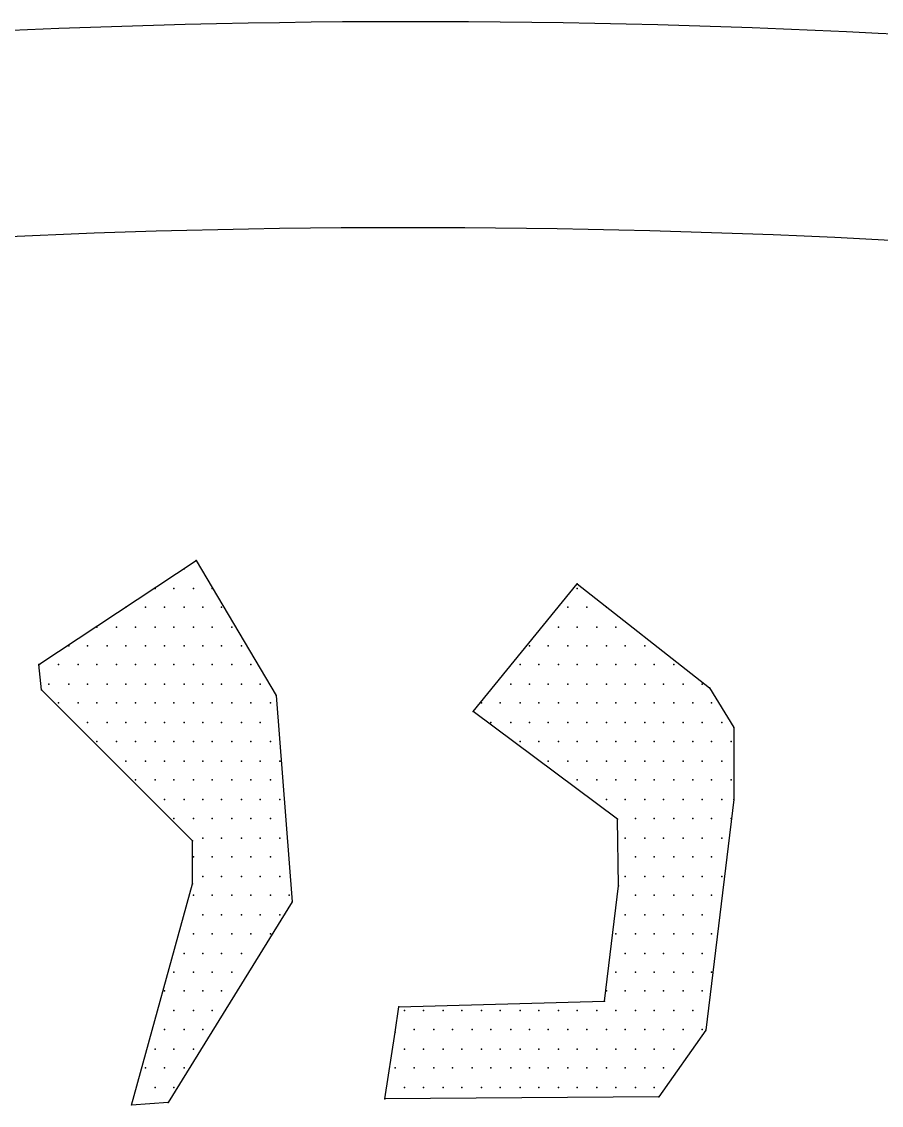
# Model space of a CAD drawing. Extents: x 199580 to 199930, y 645370 to 645670.
# Drawn here: x 199646.134 to 199648.068, y 645649.181 to 645651.62 of the extents above; entities that cross this region are included whole.
import ezdxf

# ---------------------------------------------------------------- set-up
doc = ezdxf.new("R2010")
doc.units = 0
doc.header["$LTSCALE"] = 0.2
doc.layers.add('KOTERET', color=1, linetype='Continuous')

msp = doc.modelspace()

# ---------------------------------------------------------------- linework, layer by layer
at = {"layer": 'KOTERET', "color": 1, "linetype": 'Continuous'}
for points in [[(199654.9932, 645650.0129, 0.06433), (199649.8966, 645651.419, 0.055067), (199645.3679, 645651.5541, 0.081051), (199640.018, 645650.4542, 0.05642), (199636.6294, 645648.7018, 0.170965), (199634.0241, 645645.6637, 0.076819), (199633.6272, 645643.867, 0.118306), (199634.2627, 645641.1287, 0.129737), (199636.2937, 645638.8211, 0.070189), (199640.2692, 645636.7267, 0.047922), (199643.2503, 645635.9688, 0.049022), (199647.5172, 645635.6626, 0.072792), (199653.7581, 645636.7436, 0.1248), (199657.8581, 645638.9858, 0.103709), (199660.1109, 645642.1717, 0.036886), (199660.2755, 645642.8705, 0.106536), (199660.1615, 645644.9205, 0.106243), (199658.1347, 645648.0156, 0.106919), (199654.9932, 645650.0129)], [(199643.3263, 645636.4269, 0.049045), (199647.5045, 645636.1271, 0.072972), (199653.6272, 645637.1912, 0.125195), (199657.5415, 645639.3257, 0.103069), (199659.6759, 645642.3342, 0.035565), (199659.8174, 645642.9444, 0.105225), (199659.7203, 645644.777, 0.105504), (199657.8096, 645647.6863, 0.107235), (199654.8243, 645649.5822, 0.064474), (199649.8311, 645650.9587, 0.055181), (199645.3953, 645651.0918, 0.081162), (199640.1847, 645650.0213, 0.05669), (199636.8743, 645648.307, 0.171614), (199634.4569, 645645.4969, 0.076301), (199634.0916, 645643.8501, 0.117637), (199634.6786, 645641.3377, 0.130118), (199636.5597, 645639.2032, 0.070334), (199640.4275, 645637.1637, 0.047983), (199643.3263, 645636.4269)]]:
    msp.add_lwpolyline(points, format="xyb", dxfattribs=at)
at = {"layer": 'KOTERET', "color": 2, "linetype": 'Continuous'}
for points in [[(199646.1723, 645650.1734), (199646.527, 645650.4077)], [(199646.527, 645650.4077), (199646.7064, 645650.1037)], [(199646.4995, 645650.3887), (199646.4995, 645650.3887)], [(199647.1498, 645650.0678), (199647.3842, 645650.3549)], [(199647.3842, 645650.3549), (199647.6818, 645650.1206)], [(199646.4341, 645650.3444), (199646.4341, 645650.3444)], [(199646.4763, 645650.3444), (199646.4763, 645650.3444)], [(199646.5207, 645650.3444), (199646.5207, 645650.3444)], [(199646.5629, 645650.3444), (199646.5629, 645650.3444)], [(199647.3842, 645650.3444), (199647.3842, 645650.3444)], [(199646.3686, 645650.3021), (199646.3686, 645650.3021)], [(199646.413, 645650.3021), (199646.413, 645650.3021)], [(199646.4552, 645650.3021), (199646.4552, 645650.3021)], [(199646.4995, 645650.3021), (199646.4995, 645650.3021)], [(199646.5418, 645650.3021), (199646.5418, 645650.3021)], [(199646.584, 645650.3021), (199646.584, 645650.3021)], [(199647.363, 645650.3021), (199647.363, 645650.3021)], [(199647.4053, 645650.3021), (199647.4053, 645650.3021)], [(199647.4496, 645650.3021), (199647.4496, 645650.3021)], [(199646.3032, 645650.2578), (199646.3032, 645650.2578)], [(199646.3475, 645650.2578), (199646.3475, 645650.2578)], [(199646.3898, 645650.2578), (199646.3898, 645650.2578)], [(199646.4341, 645650.2578), (199646.4341, 645650.2578)], [(199646.4763, 645650.2578), (199646.4763, 645650.2578)], [(199646.5207, 645650.2578), (199646.5207, 645650.2578)], [(199646.5629, 645650.2578), (199646.5629, 645650.2578)], [(199646.6072, 645650.2578), (199646.6072, 645650.2578)], [(199647.3419, 645650.2578), (199647.3419, 645650.2578)], [(199647.3842, 645650.2578), (199647.3842, 645650.2578)], [(199647.4285, 645650.2578), (199647.4285, 645650.2578)], [(199647.4707, 645650.2578), (199647.4707, 645650.2578)], [(199646.2399, 645650.2156), (199646.2399, 645650.2156)], [(199646.2821, 645650.2156), (199646.2821, 645650.2156)], [(199646.3264, 645650.2156), (199646.3264, 645650.2156)], [(199646.3686, 645650.2156), (199646.3686, 645650.2156)], [(199646.413, 645650.2156), (199646.413, 645650.2156)], [(199646.4552, 645650.2156), (199646.4552, 645650.2156)], [(199646.4995, 645650.2156), (199646.4995, 645650.2156)], [(199646.5418, 645650.2156), (199646.5418, 645650.2156)], [(199646.584, 645650.2156), (199646.584, 645650.2156)], [(199646.6283, 645650.2156), (199646.6283, 645650.2156)], [(199647.2765, 645650.2156), (199647.2765, 645650.2156)], [(199647.3187, 645650.2156), (199647.3187, 645650.2156)], [(199647.363, 645650.2156), (199647.363, 645650.2156)], [(199647.4053, 645650.2156), (199647.4053, 645650.2156)], [(199647.4496, 645650.2156), (199647.4496, 645650.2156)], [(199647.4918, 645650.2156), (199647.4918, 645650.2156)], [(199647.5362, 645650.2156), (199647.5362, 645650.2156)], [(199646.1786, 645650.1164), (199646.1723, 645650.1734)], [(199646.1744, 645650.1734), (199646.1744, 645650.1734)], [(199646.2166, 645650.1734), (199646.2166, 645650.1734)], [(199646.261, 645650.1734), (199646.261, 645650.1734)], [(199646.3032, 645650.1734), (199646.3032, 645650.1734)], [(199646.3475, 645650.1734), (199646.3475, 645650.1734)], [(199646.3898, 645650.1734), (199646.3898, 645650.1734)], [(199646.4341, 645650.1734), (199646.4341, 645650.1734)], [(199646.4763, 645650.1734), (199646.4763, 645650.1734)], [(199646.5207, 645650.1734), (199646.5207, 645650.1734)], [(199646.5629, 645650.1734), (199646.5629, 645650.1734)], [(199646.6072, 645650.1734), (199646.6072, 645650.1734)], [(199646.6494, 645650.1734), (199646.6494, 645650.1734)], [(199647.2554, 645650.1734), (199647.2554, 645650.1734)], [(199647.2976, 645650.1734), (199647.2976, 645650.1734)], [(199647.3419, 645650.1734), (199647.3419, 645650.1734)], [(199647.3842, 645650.1734), (199647.3842, 645650.1734)], [(199647.4285, 645650.1734), (199647.4285, 645650.1734)], [(199647.4707, 645650.1734), (199647.4707, 645650.1734)], [(199647.5151, 645650.1734), (199647.5151, 645650.1734)], [(199647.5573, 645650.1734), (199647.5573, 645650.1734)], [(199647.6016, 645650.1734), (199647.6016, 645650.1734)], [(199646.5185, 645649.7764), (199646.1786, 645650.1164)], [(199646.1955, 645650.129), (199646.1955, 645650.129)], [(199646.2399, 645650.129), (199646.2399, 645650.129)], [(199646.2821, 645650.129), (199646.2821, 645650.129)], [(199646.3264, 645650.129), (199646.3264, 645650.129)], [(199646.3686, 645650.129), (199646.3686, 645650.129)], [(199646.413, 645650.129), (199646.413, 645650.129)], [(199646.4552, 645650.129), (199646.4552, 645650.129)], [(199646.4995, 645650.129), (199646.4995, 645650.129)], [(199646.5418, 645650.129), (199646.5418, 645650.129)], [(199646.584, 645650.129), (199646.584, 645650.129)], [(199646.6283, 645650.129), (199646.6283, 645650.129)], [(199646.6706, 645650.129), (199646.6706, 645650.129)], [(199647.2343, 645650.129), (199647.2343, 645650.129)], [(199647.2765, 645650.129), (199647.2765, 645650.129)], [(199647.3187, 645650.129), (199647.3187, 645650.129)], [(199647.363, 645650.129), (199647.363, 645650.129)], [(199647.4053, 645650.129), (199647.4053, 645650.129)], [(199647.4496, 645650.129), (199647.4496, 645650.129)], [(199647.4918, 645650.129), (199647.4918, 645650.129)], [(199647.5362, 645650.129), (199647.5362, 645650.129)], [(199647.5784, 645650.129), (199647.5784, 645650.129)], [(199647.6227, 645650.129), (199647.6227, 645650.129)], [(199647.665, 645650.129), (199647.665, 645650.129)], [(199647.6818, 645650.1206), (199647.7367, 645650.0319)], [(199646.2166, 645650.0868), (199646.2166, 645650.0868)], [(199646.261, 645650.0868), (199646.261, 645650.0868)], [(199646.3032, 645650.0868), (199646.3032, 645650.0868)], [(199646.3475, 645650.0868), (199646.3475, 645650.0868)], [(199646.3898, 645650.0868), (199646.3898, 645650.0868)], [(199646.4341, 645650.0868), (199646.4341, 645650.0868)], [(199646.4763, 645650.0868), (199646.4763, 645650.0868)], [(199646.5207, 645650.0868), (199646.5207, 645650.0868)], [(199646.5629, 645650.0868), (199646.5629, 645650.0868)], [(199646.6072, 645650.0868), (199646.6072, 645650.0868)], [(199646.6494, 645650.0868), (199646.6494, 645650.0868)], [(199646.6938, 645650.0868), (199646.6938, 645650.0868)], [(199646.7064, 645650.1037), (199646.7423, 645649.6392)], [(199647.1688, 645650.0868), (199647.1688, 645650.0868)], [(199647.211, 645650.0868), (199647.211, 645650.0868)], [(199647.2554, 645650.0868), (199647.2554, 645650.0868)], [(199647.2976, 645650.0868), (199647.2976, 645650.0868)], [(199647.3419, 645650.0868), (199647.3419, 645650.0868)], [(199647.3842, 645650.0868), (199647.3842, 645650.0868)], [(199647.4285, 645650.0868), (199647.4285, 645650.0868)], [(199647.4707, 645650.0868), (199647.4707, 645650.0868)], [(199647.5151, 645650.0868), (199647.5151, 645650.0868)], [(199647.5573, 645650.0868), (199647.5573, 645650.0868)], [(199647.6016, 645650.0868), (199647.6016, 645650.0868)], [(199647.6438, 645650.0868), (199647.6438, 645650.0868)], [(199647.6861, 645650.0868), (199647.6861, 645650.0868)], [(199647.4749, 645649.825), (199647.1498, 645650.0678)], [(199646.2821, 645650.0425), (199646.2821, 645650.0425)], [(199646.3264, 645650.0425), (199646.3264, 645650.0425)], [(199646.3686, 645650.0425), (199646.3686, 645650.0425)], [(199646.413, 645650.0425), (199646.413, 645650.0425)], [(199646.4552, 645650.0425), (199646.4552, 645650.0425)], [(199646.4995, 645650.0425), (199646.4995, 645650.0425)], [(199646.5418, 645650.0425), (199646.5418, 645650.0425)], [(199646.584, 645650.0425), (199646.584, 645650.0425)], [(199646.6283, 645650.0425), (199646.6283, 645650.0425)], [(199646.6706, 645650.0425), (199646.6706, 645650.0425)], [(199647.1899, 645650.0425), (199647.1899, 645650.0425)], [(199647.2343, 645650.0425), (199647.2343, 645650.0425)], [(199647.2765, 645650.0425), (199647.2765, 645650.0425)], [(199647.3187, 645650.0425), (199647.3187, 645650.0425)], [(199647.363, 645650.0425), (199647.363, 645650.0425)], [(199647.4053, 645650.0425), (199647.4053, 645650.0425)], [(199647.4496, 645650.0425), (199647.4496, 645650.0425)], [(199647.4918, 645650.0425), (199647.4918, 645650.0425)], [(199647.5362, 645650.0425), (199647.5362, 645650.0425)], [(199647.5784, 645650.0425), (199647.5784, 645650.0425)], [(199647.6227, 645650.0425), (199647.6227, 645650.0425)], [(199647.665, 645650.0425), (199647.665, 645650.0425)], [(199647.7093, 645650.0425), (199647.7093, 645650.0425)], [(199647.7367, 645650.0319), (199647.7367, 645649.8693)], [(199646.3032, 645650.0002), (199646.3032, 645650.0002)], [(199646.3475, 645650.0002), (199646.3475, 645650.0002)], [(199646.3898, 645650.0002), (199646.3898, 645650.0002)], [(199646.4341, 645650.0002), (199646.4341, 645650.0002)], [(199646.4763, 645650.0002), (199646.4763, 645650.0002)], [(199646.5207, 645650.0002), (199646.5207, 645650.0002)], [(199646.5629, 645650.0002), (199646.5629, 645650.0002)], [(199646.6072, 645650.0002), (199646.6072, 645650.0002)], [(199646.6494, 645650.0002), (199646.6494, 645650.0002)], [(199646.6938, 645650.0002), (199646.6938, 645650.0002)], [(199647.2554, 645650.0002), (199647.2554, 645650.0002)], [(199647.2976, 645650.0002), (199647.2976, 645650.0002)], [(199647.3419, 645650.0002), (199647.3419, 645650.0002)], [(199647.3842, 645650.0002), (199647.3842, 645650.0002)], [(199647.4285, 645650.0002), (199647.4285, 645650.0002)], [(199647.4707, 645650.0002), (199647.4707, 645650.0002)], [(199647.5151, 645650.0002), (199647.5151, 645650.0002)], [(199647.5573, 645650.0002), (199647.5573, 645650.0002)], [(199647.6016, 645650.0002), (199647.6016, 645650.0002)], [(199647.6438, 645650.0002), (199647.6438, 645650.0002)], [(199647.6861, 645650.0002), (199647.6861, 645650.0002)], [(199647.7304, 645650.0002), (199647.7304, 645650.0002)], [(199646.3686, 645649.9559), (199646.3686, 645649.9559)], [(199646.413, 645649.9559), (199646.413, 645649.9559)], [(199646.4552, 645649.9559), (199646.4552, 645649.9559)], [(199646.4995, 645649.9559), (199646.4995, 645649.9559)], [(199646.5418, 645649.9559), (199646.5418, 645649.9559)], [(199646.584, 645649.9559), (199646.584, 645649.9559)], [(199646.6283, 645649.9559), (199646.6283, 645649.9559)], [(199646.6706, 645649.9559), (199646.6706, 645649.9559)], [(199646.7149, 645649.9559), (199646.7149, 645649.9559)], [(199647.3187, 645649.9559), (199647.3187, 645649.9559)], [(199647.363, 645649.9559), (199647.363, 645649.9559)], [(199647.4053, 645649.9559), (199647.4053, 645649.9559)], [(199647.4496, 645649.9559), (199647.4496, 645649.9559)], [(199647.4918, 645649.9559), (199647.4918, 645649.9559)], [(199647.5362, 645649.9559), (199647.5362, 645649.9559)], [(199647.5784, 645649.9559), (199647.5784, 645649.9559)], [(199647.6227, 645649.9559), (199647.6227, 645649.9559)], [(199647.665, 645649.9559), (199647.665, 645649.9559)], [(199647.7093, 645649.9559), (199647.7093, 645649.9559)], [(199646.3898, 645649.9137), (199646.3898, 645649.9137)], [(199646.4341, 645649.9137), (199646.4341, 645649.9137)], [(199646.4763, 645649.9137), (199646.4763, 645649.9137)], [(199646.5207, 645649.9137), (199646.5207, 645649.9137)], [(199646.5629, 645649.9137), (199646.5629, 645649.9137)], [(199646.6072, 645649.9137), (199646.6072, 645649.9137)], [(199646.6494, 645649.9137), (199646.6494, 645649.9137)], [(199646.6938, 645649.9137), (199646.6938, 645649.9137)], [(199647.3842, 645649.9137), (199647.3842, 645649.9137)], [(199647.4285, 645649.9137), (199647.4285, 645649.9137)], [(199647.4707, 645649.9137), (199647.4707, 645649.9137)], [(199647.5151, 645649.9137), (199647.5151, 645649.9137)], [(199647.5573, 645649.9137), (199647.5573, 645649.9137)], [(199647.6016, 645649.9137), (199647.6016, 645649.9137)], [(199647.6438, 645649.9137), (199647.6438, 645649.9137)], [(199647.6861, 645649.9137), (199647.6861, 645649.9137)], [(199647.7304, 645649.9137), (199647.7304, 645649.9137)], [(199646.4552, 645649.8693), (199646.4552, 645649.8693)], [(199646.4995, 645649.8693), (199646.4995, 645649.8693)], [(199646.5418, 645649.8693), (199646.5418, 645649.8693)], [(199646.584, 645649.8693), (199646.584, 645649.8693)], [(199646.6283, 645649.8693), (199646.6283, 645649.8693)], [(199646.6706, 645649.8693), (199646.6706, 645649.8693)], [(199646.7149, 645649.8693), (199646.7149, 645649.8693)], [(199647.4496, 645649.8693), (199647.4496, 645649.8693)], [(199647.4918, 645649.8693), (199647.4918, 645649.8693)], [(199647.5362, 645649.8693), (199647.5362, 645649.8693)], [(199647.5784, 645649.8693), (199647.5784, 645649.8693)], [(199647.6227, 645649.8693), (199647.6227, 645649.8693)], [(199647.665, 645649.8693), (199647.665, 645649.8693)], [(199647.7367, 645649.8693), (199647.6734, 645649.35)], [(199647.7093, 645649.8693), (199647.7093, 645649.8693)], [(199646.4763, 645649.8271), (199646.4763, 645649.8271)], [(199646.5207, 645649.8271), (199646.5207, 645649.8271)], [(199646.5629, 645649.8271), (199646.5629, 645649.8271)], [(199646.6072, 645649.8271), (199646.6072, 645649.8271)], [(199646.6494, 645649.8271), (199646.6494, 645649.8271)], [(199646.6938, 645649.8271), (199646.6938, 645649.8271)], [(199647.4771, 645649.6751), (199647.4749, 645649.825)], [(199647.5151, 645649.8271), (199647.5151, 645649.8271)], [(199647.5573, 645649.8271), (199647.5573, 645649.8271)], [(199647.6016, 645649.8271), (199647.6016, 645649.8271)], [(199647.6438, 645649.8271), (199647.6438, 645649.8271)], [(199647.6861, 645649.8271), (199647.6861, 645649.8271)], [(199647.7304, 645649.8271), (199647.7304, 645649.8271)], [(199646.5185, 645649.6793), (199646.5185, 645649.7764)], [(199646.5418, 645649.7828), (199646.5418, 645649.7828)], [(199646.584, 645649.7828), (199646.584, 645649.7828)], [(199646.6283, 645649.7828), (199646.6283, 645649.7828)], [(199646.6706, 645649.7828), (199646.6706, 645649.7828)], [(199646.7149, 645649.7828), (199646.7149, 645649.7828)], [(199647.4918, 645649.7828), (199647.4918, 645649.7828)], [(199647.5362, 645649.7828), (199647.5362, 645649.7828)], [(199647.5784, 645649.7828), (199647.5784, 645649.7828)], [(199647.6227, 645649.7828), (199647.6227, 645649.7828)], [(199647.665, 645649.7828), (199647.665, 645649.7828)], [(199647.7093, 645649.7828), (199647.7093, 645649.7828)], [(199646.5207, 645649.7405), (199646.5207, 645649.7405)], [(199646.5629, 645649.7405), (199646.5629, 645649.7405)], [(199646.6072, 645649.7405), (199646.6072, 645649.7405)], [(199646.6494, 645649.7405), (199646.6494, 645649.7405)], [(199646.6938, 645649.7405), (199646.6938, 645649.7405)], [(199647.5151, 645649.7405), (199647.5151, 645649.7405)], [(199647.5573, 645649.7405), (199647.5573, 645649.7405)], [(199647.6016, 645649.7405), (199647.6016, 645649.7405)], [(199647.6438, 645649.7405), (199647.6438, 645649.7405)], [(199647.6861, 645649.7405), (199647.6861, 645649.7405)], [(199646.5418, 645649.6962), (199646.5418, 645649.6962)], [(199646.584, 645649.6962), (199646.584, 645649.6962)], [(199646.6283, 645649.6962), (199646.6283, 645649.6962)], [(199646.6706, 645649.6962), (199646.6706, 645649.6962)], [(199646.7149, 645649.6962), (199646.7149, 645649.6962)], [(199647.4918, 645649.6962), (199647.4918, 645649.6962)], [(199647.5362, 645649.6962), (199647.5362, 645649.6962)], [(199647.5784, 645649.6962), (199647.5784, 645649.6962)], [(199647.6227, 645649.6962), (199647.6227, 645649.6962)], [(199647.665, 645649.6962), (199647.665, 645649.6962)], [(199647.7093, 645649.6962), (199647.7093, 645649.6962)], [(199646.3813, 645649.1811), (199646.5185, 645649.6793)], [(199647.4454, 645649.4154), (199647.4771, 645649.6751)], [(199646.5207, 645649.654), (199646.5207, 645649.654)], [(199646.5629, 645649.654), (199646.5629, 645649.654)], [(199646.6072, 645649.654), (199646.6072, 645649.654)], [(199646.6494, 645649.654), (199646.6494, 645649.654)], [(199646.6938, 645649.654), (199646.6938, 645649.654)], [(199646.736, 645649.654), (199646.736, 645649.654)], [(199647.5151, 645649.654), (199647.5151, 645649.654)], [(199647.5573, 645649.654), (199647.5573, 645649.654)], [(199647.6016, 645649.654), (199647.6016, 645649.654)], [(199647.6438, 645649.654), (199647.6438, 645649.654)], [(199647.6861, 645649.654), (199647.6861, 645649.654)], [(199646.7423, 645649.6392), (199646.4636, 645649.1874)], [(199646.5418, 645649.6097), (199646.5418, 645649.6097)], [(199646.584, 645649.6097), (199646.584, 645649.6097)], [(199646.6283, 645649.6097), (199646.6283, 645649.6097)], [(199646.6706, 645649.6097), (199646.6706, 645649.6097)], [(199646.7149, 645649.6097), (199646.7149, 645649.6097)], [(199647.4918, 645649.6097), (199647.4918, 645649.6097)], [(199647.5362, 645649.6097), (199647.5362, 645649.6097)], [(199647.5784, 645649.6097), (199647.5784, 645649.6097)], [(199647.6227, 645649.6097), (199647.6227, 645649.6097)], [(199647.665, 645649.6097), (199647.665, 645649.6097)], [(199646.5207, 645649.5674), (199646.5207, 645649.5674)], [(199646.5629, 645649.5674), (199646.5629, 645649.5674)], [(199646.6072, 645649.5674), (199646.6072, 645649.5674)], [(199646.6494, 645649.5674), (199646.6494, 645649.5674)], [(199646.6938, 645649.5674), (199646.6938, 645649.5674)], [(199647.4707, 645649.5674), (199647.4707, 645649.5674)], [(199647.5151, 645649.5674), (199647.5151, 645649.5674)], [(199647.5573, 645649.5674), (199647.5573, 645649.5674)], [(199647.6016, 645649.5674), (199647.6016, 645649.5674)], [(199647.6438, 645649.5674), (199647.6438, 645649.5674)], [(199647.6861, 645649.5674), (199647.6861, 645649.5674)], [(199646.4995, 645649.5231), (199646.4995, 645649.5231)], [(199646.5418, 645649.5231), (199646.5418, 645649.5231)], [(199646.584, 645649.5231), (199646.584, 645649.5231)], [(199646.6283, 645649.5231), (199646.6283, 645649.5231)], [(199647.4918, 645649.5231), (199647.4918, 645649.5231)], [(199647.5362, 645649.5231), (199647.5362, 645649.5231)], [(199647.5784, 645649.5231), (199647.5784, 645649.5231)], [(199647.6227, 645649.5231), (199647.6227, 645649.5231)], [(199647.665, 645649.5231), (199647.665, 645649.5231)], [(199646.4763, 645649.4809), (199646.4763, 645649.4809)], [(199646.5207, 645649.4809), (199646.5207, 645649.4809)], [(199646.5629, 645649.4809), (199646.5629, 645649.4809)], [(199646.6072, 645649.4809), (199646.6072, 645649.4809)], [(199647.4707, 645649.4809), (199647.4707, 645649.4809)], [(199647.5151, 645649.4809), (199647.5151, 645649.4809)], [(199647.5573, 645649.4809), (199647.5573, 645649.4809)], [(199647.6016, 645649.4809), (199647.6016, 645649.4809)], [(199647.6438, 645649.4809), (199647.6438, 645649.4809)], [(199647.6861, 645649.4809), (199647.6861, 645649.4809)], [(199646.4552, 645649.4386), (199646.4552, 645649.4386)], [(199646.4995, 645649.4386), (199646.4995, 645649.4386)], [(199646.5418, 645649.4386), (199646.5418, 645649.4386)], [(199646.584, 645649.4386), (199646.584, 645649.4386)], [(199647.4496, 645649.4386), (199647.4496, 645649.4386)], [(199647.4918, 645649.4386), (199647.4918, 645649.4386)], [(199647.5362, 645649.4386), (199647.5362, 645649.4386)], [(199647.5784, 645649.4386), (199647.5784, 645649.4386)], [(199647.6227, 645649.4386), (199647.6227, 645649.4386)], [(199647.665, 645649.4386), (199647.665, 645649.4386)], [(199646.9746, 645649.3457), (199646.983, 645649.4027)], [(199646.983, 645649.4027), (199647.4454, 645649.4154)], [(199646.4763, 645649.3943), (199646.4763, 645649.3943)], [(199646.5207, 645649.3943), (199646.5207, 645649.3943)], [(199646.5629, 645649.3943), (199646.5629, 645649.3943)], [(199646.9957, 645649.3943), (199646.9957, 645649.3943)], [(199647.0379, 645649.3943), (199647.0379, 645649.3943)], [(199647.0822, 645649.3943), (199647.0822, 645649.3943)], [(199647.1245, 645649.3943), (199647.1245, 645649.3943)], [(199647.1688, 645649.3943), (199647.1688, 645649.3943)], [(199647.211, 645649.3943), (199647.211, 645649.3943)], [(199647.2554, 645649.3943), (199647.2554, 645649.3943)], [(199647.2976, 645649.3943), (199647.2976, 645649.3943)], [(199647.3419, 645649.3943), (199647.3419, 645649.3943)], [(199647.3842, 645649.3943), (199647.3842, 645649.3943)], [(199647.4285, 645649.3943), (199647.4285, 645649.3943)], [(199647.4707, 645649.3943), (199647.4707, 645649.3943)], [(199647.5151, 645649.3943), (199647.5151, 645649.3943)], [(199647.5573, 645649.3943), (199647.5573, 645649.3943)], [(199647.6016, 645649.3943), (199647.6016, 645649.3943)], [(199647.6438, 645649.3943), (199647.6438, 645649.3943)], [(199646.4552, 645649.3521), (199646.4552, 645649.3521)], [(199646.4995, 645649.3521), (199646.4995, 645649.3521)], [(199646.5418, 645649.3521), (199646.5418, 645649.3521)], [(199647.0168, 645649.3521), (199647.0168, 645649.3521)], [(199647.0611, 645649.3521), (199647.0611, 645649.3521)], [(199647.1034, 645649.3521), (199647.1034, 645649.3521)], [(199647.1477, 645649.3521), (199647.1477, 645649.3521)], [(199647.1899, 645649.3521), (199647.1899, 645649.3521)], [(199647.2343, 645649.3521), (199647.2343, 645649.3521)], [(199647.2765, 645649.3521), (199647.2765, 645649.3521)], [(199647.3187, 645649.3521), (199647.3187, 645649.3521)], [(199647.363, 645649.3521), (199647.363, 645649.3521)], [(199647.4053, 645649.3521), (199647.4053, 645649.3521)], [(199647.4496, 645649.3521), (199647.4496, 645649.3521)], [(199647.4918, 645649.3521), (199647.4918, 645649.3521)], [(199647.5362, 645649.3521), (199647.5362, 645649.3521)], [(199647.6734, 645649.35), (199647.5678, 645649.2001)], [(199647.5784, 645649.3521), (199647.5784, 645649.3521)], [(199647.6227, 645649.3521), (199647.6227, 645649.3521)], [(199647.665, 645649.3521), (199647.665, 645649.3521)], [(199646.9514, 645649.1958), (199646.9746, 645649.3457)], [(199646.4341, 645649.3077), (199646.4341, 645649.3077)], [(199646.4763, 645649.3077), (199646.4763, 645649.3077)], [(199646.5207, 645649.3077), (199646.5207, 645649.3077)], [(199646.9957, 645649.3077), (199646.9957, 645649.3077)], [(199647.0379, 645649.3077), (199647.0379, 645649.3077)], [(199647.0822, 645649.3077), (199647.0822, 645649.3077)], [(199647.1245, 645649.3077), (199647.1245, 645649.3077)], [(199647.1688, 645649.3077), (199647.1688, 645649.3077)], [(199647.211, 645649.3077), (199647.211, 645649.3077)], [(199647.2554, 645649.3077), (199647.2554, 645649.3077)], [(199647.2976, 645649.3077), (199647.2976, 645649.3077)], [(199647.3419, 645649.3077), (199647.3419, 645649.3077)], [(199647.3842, 645649.3077), (199647.3842, 645649.3077)], [(199647.4285, 645649.3077), (199647.4285, 645649.3077)], [(199647.4707, 645649.3077), (199647.4707, 645649.3077)], [(199647.5151, 645649.3077), (199647.5151, 645649.3077)], [(199647.5573, 645649.3077), (199647.5573, 645649.3077)], [(199647.6016, 645649.3077), (199647.6016, 645649.3077)], [(199646.413, 645649.2655), (199646.413, 645649.2655)], [(199646.4552, 645649.2655), (199646.4552, 645649.2655)], [(199646.4995, 645649.2655), (199646.4995, 645649.2655)], [(199646.9746, 645649.2655), (199646.9746, 645649.2655)], [(199647.0168, 645649.2655), (199647.0168, 645649.2655)], [(199647.0611, 645649.2655), (199647.0611, 645649.2655)], [(199647.1034, 645649.2655), (199647.1034, 645649.2655)], [(199647.1477, 645649.2655), (199647.1477, 645649.2655)], [(199647.1899, 645649.2655), (199647.1899, 645649.2655)], [(199647.2343, 645649.2655), (199647.2343, 645649.2655)], [(199647.2765, 645649.2655), (199647.2765, 645649.2655)], [(199647.3187, 645649.2655), (199647.3187, 645649.2655)], [(199647.363, 645649.2655), (199647.363, 645649.2655)], [(199647.4053, 645649.2655), (199647.4053, 645649.2655)], [(199647.4496, 645649.2655), (199647.4496, 645649.2655)], [(199647.4918, 645649.2655), (199647.4918, 645649.2655)], [(199647.5362, 645649.2655), (199647.5362, 645649.2655)], [(199647.5784, 645649.2655), (199647.5784, 645649.2655)], [(199646.4341, 645649.2212), (199646.4341, 645649.2212)], [(199646.4763, 645649.2212), (199646.4763, 645649.2212)], [(199646.9957, 645649.2212), (199646.9957, 645649.2212)], [(199647.0379, 645649.2212), (199647.0379, 645649.2212)], [(199647.0822, 645649.2212), (199647.0822, 645649.2212)], [(199647.1245, 645649.2212), (199647.1245, 645649.2212)], [(199647.1688, 645649.2212), (199647.1688, 645649.2212)], [(199647.211, 645649.2212), (199647.211, 645649.2212)], [(199647.2554, 645649.2212), (199647.2554, 645649.2212)], [(199647.2976, 645649.2212), (199647.2976, 645649.2212)], [(199647.3419, 645649.2212), (199647.3419, 645649.2212)], [(199647.3842, 645649.2212), (199647.3842, 645649.2212)], [(199647.4285, 645649.2212), (199647.4285, 645649.2212)], [(199647.4707, 645649.2212), (199647.4707, 645649.2212)], [(199647.5151, 645649.2212), (199647.5151, 645649.2212)], [(199647.5573, 645649.2212), (199647.5573, 645649.2212)], [(199646.4636, 645649.1874), (199646.3813, 645649.1811)], [(199647.5678, 645649.2001), (199646.9514, 645649.1958)]]:
    msp.add_lwpolyline(points, dxfattribs=at)
at = {"layer": 'KOTERET', "color": 1}
for p in [(199646.527, 645650.4077), (199646.527, 645650.4077), (199646.4995, 645650.3887), (199646.4995, 645650.3887), (199647.3842, 645650.3549), (199647.3842, 645650.3549), (199646.4341, 645650.3444), (199646.4341, 645650.3444), (199646.4763, 645650.3444), (199646.4763, 645650.3444), (199646.5207, 645650.3444), (199646.5207, 645650.3444), (199646.5629, 645650.3444), (199646.5629, 645650.3444), (199647.3842, 645650.3444), (199647.3842, 645650.3444), (199646.3686, 645650.3021), (199646.3686, 645650.3021), (199646.413, 645650.3021), (199646.413, 645650.3021), (199646.4552, 645650.3021), (199646.4552, 645650.3021), (199646.4995, 645650.3021), (199646.4995, 645650.3021), (199646.5418, 645650.3021), (199646.5418, 645650.3021), (199646.584, 645650.3021), (199646.584, 645650.3021), (199647.363, 645650.3021), (199647.363, 645650.3021), (199647.4053, 645650.3021), (199647.4053, 645650.3021), (199647.4496, 645650.3021), (199647.4496, 645650.3021), (199646.3032, 645650.2578), (199646.3032, 645650.2578), (199646.3475, 645650.2578), (199646.3475, 645650.2578), (199646.3898, 645650.2578), (199646.3898, 645650.2578), (199646.4341, 645650.2578), (199646.4341, 645650.2578), (199646.4763, 645650.2578), (199646.4763, 645650.2578), (199646.5207, 645650.2578), (199646.5207, 645650.2578), (199646.5629, 645650.2578), (199646.5629, 645650.2578), (199646.6072, 645650.2578), (199646.6072, 645650.2578), (199647.3419, 645650.2578), (199647.3419, 645650.2578), (199647.3842, 645650.2578), (199647.3842, 645650.2578), (199647.4285, 645650.2578), (199647.4285, 645650.2578), (199647.4707, 645650.2578), (199647.4707, 645650.2578), (199646.2399, 645650.2156), (199646.2399, 645650.2156), (199646.2821, 645650.2156), (199646.2821, 645650.2156), (199646.3264, 645650.2156), (199646.3264, 645650.2156), (199646.3686, 645650.2156), (199646.3686, 645650.2156), (199646.413, 645650.2156), (199646.413, 645650.2156), (199646.4552, 645650.2156), (199646.4552, 645650.2156), (199646.4995, 645650.2156), (199646.4995, 645650.2156), (199646.5418, 645650.2156), (199646.5418, 645650.2156), (199646.584, 645650.2156), (199646.584, 645650.2156), (199646.6283, 645650.2156), (199646.6283, 645650.2156), (199647.2765, 645650.2156), (199647.2765, 645650.2156), (199647.3187, 645650.2156), (199647.3187, 645650.2156), (199647.363, 645650.2156), (199647.363, 645650.2156), (199647.4053, 645650.2156), (199647.4053, 645650.2156), (199647.4496, 645650.2156), (199647.4496, 645650.2156), (199647.4918, 645650.2156), (199647.4918, 645650.2156), (199647.5362, 645650.2156), (199647.5362, 645650.2156), (199646.1723, 645650.1734), (199646.1723, 645650.1734), (199646.1744, 645650.1734), (199646.1744, 645650.1734), (199646.2166, 645650.1734), (199646.2166, 645650.1734), (199646.261, 645650.1734), (199646.261, 645650.1734), (199646.3032, 645650.1734), (199646.3032, 645650.1734), (199646.3475, 645650.1734), (199646.3475, 645650.1734), (199646.3898, 645650.1734), (199646.3898, 645650.1734), (199646.4341, 645650.1734), (199646.4341, 645650.1734), (199646.4763, 645650.1734), (199646.4763, 645650.1734), (199646.5207, 645650.1734), (199646.5207, 645650.1734), (199646.5629, 645650.1734), (199646.5629, 645650.1734), (199646.6072, 645650.1734), (199646.6072, 645650.1734), (199646.6494, 645650.1734), (199646.6494, 645650.1734), (199647.2554, 645650.1734), (199647.2554, 645650.1734), (199647.2976, 645650.1734), (199647.2976, 645650.1734), (199647.3419, 645650.1734), (199647.3419, 645650.1734), (199647.3842, 645650.1734), (199647.3842, 645650.1734), (199647.4285, 645650.1734), (199647.4285, 645650.1734), (199647.4707, 645650.1734), (199647.4707, 645650.1734), (199647.5151, 645650.1734), (199647.5151, 645650.1734), (199647.5573, 645650.1734), (199647.5573, 645650.1734), (199647.6016, 645650.1734), (199647.6016, 645650.1734), (199646.1786, 645650.1164), (199646.1786, 645650.1164), (199646.1955, 645650.129), (199646.1955, 645650.129), (199646.2399, 645650.129), (199646.2399, 645650.129), (199646.2821, 645650.129), (199646.2821, 645650.129), (199646.3264, 645650.129), (199646.3264, 645650.129), (199646.3686, 645650.129), (199646.3686, 645650.129), (199646.413, 645650.129), (199646.413, 645650.129), (199646.4552, 645650.129), (199646.4552, 645650.129), (199646.4995, 645650.129), (199646.4995, 645650.129), (199646.5418, 645650.129), (199646.5418, 645650.129), (199646.584, 645650.129), (199646.584, 645650.129), (199646.6283, 645650.129), (199646.6283, 645650.129), (199646.6706, 645650.129), (199646.6706, 645650.129), (199647.2343, 645650.129), (199647.2343, 645650.129), (199647.2765, 645650.129), (199647.2765, 645650.129), (199647.3187, 645650.129), (199647.3187, 645650.129), (199647.363, 645650.129), (199647.363, 645650.129), (199647.4053, 645650.129), (199647.4053, 645650.129), (199647.4496, 645650.129), (199647.4496, 645650.129), (199647.4918, 645650.129), (199647.4918, 645650.129), (199647.5362, 645650.129), (199647.5362, 645650.129), (199647.5784, 645650.129), (199647.5784, 645650.129), (199647.6227, 645650.129), (199647.6227, 645650.129), (199647.665, 645650.129), (199647.665, 645650.129), (199647.6818, 645650.1206), (199647.6818, 645650.1206), (199646.2166, 645650.0868), (199646.2166, 645650.0868), (199646.261, 645650.0868), (199646.261, 645650.0868), (199646.3032, 645650.0868), (199646.3032, 645650.0868), (199646.3475, 645650.0868), (199646.3475, 645650.0868), (199646.3898, 645650.0868), (199646.3898, 645650.0868), (199646.4341, 645650.0868), (199646.4341, 645650.0868), (199646.4763, 645650.0868), (199646.4763, 645650.0868), (199646.5207, 645650.0868), (199646.5207, 645650.0868), (199646.5629, 645650.0868), (199646.5629, 645650.0868), (199646.6072, 645650.0868), (199646.6072, 645650.0868), (199646.6494, 645650.0868), (199646.6494, 645650.0868), (199646.6938, 645650.0868), (199646.6938, 645650.0868), (199646.7064, 645650.1037), (199646.7064, 645650.1037), (199647.1688, 645650.0868), (199647.1688, 645650.0868), (199647.211, 645650.0868), (199647.211, 645650.0868), (199647.2554, 645650.0868), (199647.2554, 645650.0868), (199647.2976, 645650.0868), (199647.2976, 645650.0868), (199647.3419, 645650.0868), (199647.3419, 645650.0868), (199647.3842, 645650.0868), (199647.3842, 645650.0868), (199647.4285, 645650.0868), (199647.4285, 645650.0868), (199647.4707, 645650.0868), (199647.4707, 645650.0868), (199647.5151, 645650.0868), (199647.5151, 645650.0868), (199647.5573, 645650.0868), (199647.5573, 645650.0868), (199647.6016, 645650.0868), (199647.6016, 645650.0868), (199647.6438, 645650.0868), (199647.6438, 645650.0868), (199647.6861, 645650.0868), (199647.6861, 645650.0868), (199647.1498, 645650.0678), (199647.1498, 645650.0678), (199646.2821, 645650.0425), (199646.2821, 645650.0425), (199646.3264, 645650.0425), (199646.3264, 645650.0425), (199646.3686, 645650.0425), (199646.3686, 645650.0425), (199646.413, 645650.0425), (199646.413, 645650.0425), (199646.4552, 645650.0425), (199646.4552, 645650.0425), (199646.4995, 645650.0425), (199646.4995, 645650.0425), (199646.5418, 645650.0425), (199646.5418, 645650.0425), (199646.584, 645650.0425), (199646.584, 645650.0425), (199646.6283, 645650.0425), (199646.6283, 645650.0425), (199646.6706, 645650.0425), (199646.6706, 645650.0425), (199647.1899, 645650.0425), (199647.1899, 645650.0425), (199647.2343, 645650.0425), (199647.2343, 645650.0425), (199647.2765, 645650.0425), (199647.2765, 645650.0425), (199647.3187, 645650.0425), (199647.3187, 645650.0425), (199647.363, 645650.0425), (199647.363, 645650.0425), (199647.4053, 645650.0425), (199647.4053, 645650.0425), (199647.4496, 645650.0425), (199647.4496, 645650.0425), (199647.4918, 645650.0425), (199647.4918, 645650.0425), (199647.5362, 645650.0425), (199647.5362, 645650.0425), (199647.5784, 645650.0425), (199647.5784, 645650.0425), (199647.6227, 645650.0425), (199647.6227, 645650.0425), (199647.665, 645650.0425), (199647.665, 645650.0425), (199647.7093, 645650.0425), (199647.7093, 645650.0425), (199647.7367, 645650.0319), (199647.7367, 645650.0319), (199646.3032, 645650.0002), (199646.3032, 645650.0002), (199646.3475, 645650.0002), (199646.3475, 645650.0002), (199646.3898, 645650.0002), (199646.3898, 645650.0002), (199646.4341, 645650.0002), (199646.4341, 645650.0002), (199646.4763, 645650.0002), (199646.4763, 645650.0002), (199646.5207, 645650.0002), (199646.5207, 645650.0002), (199646.5629, 645650.0002), (199646.5629, 645650.0002), (199646.6072, 645650.0002), (199646.6072, 645650.0002), (199646.6494, 645650.0002), (199646.6494, 645650.0002), (199646.6938, 645650.0002), (199646.6938, 645650.0002), (199647.2554, 645650.0002), (199647.2554, 645650.0002), (199647.2976, 645650.0002), (199647.2976, 645650.0002), (199647.3419, 645650.0002), (199647.3419, 645650.0002), (199647.3842, 645650.0002), (199647.3842, 645650.0002), (199647.4285, 645650.0002), (199647.4285, 645650.0002), (199647.4707, 645650.0002), (199647.4707, 645650.0002), (199647.5151, 645650.0002), (199647.5151, 645650.0002), (199647.5573, 645650.0002), (199647.5573, 645650.0002), (199647.6016, 645650.0002), (199647.6016, 645650.0002), (199647.6438, 645650.0002), (199647.6438, 645650.0002), (199647.6861, 645650.0002), (199647.6861, 645650.0002), (199647.7304, 645650.0002), (199647.7304, 645650.0002), (199646.3686, 645649.9559), (199646.3686, 645649.9559), (199646.413, 645649.9559), (199646.413, 645649.9559), (199646.4552, 645649.9559), (199646.4552, 645649.9559), (199646.4995, 645649.9559), (199646.4995, 645649.9559), (199646.5418, 645649.9559), (199646.5418, 645649.9559), (199646.584, 645649.9559), (199646.584, 645649.9559), (199646.6283, 645649.9559), (199646.6283, 645649.9559), (199646.6706, 645649.9559), (199646.6706, 645649.9559), (199646.7149, 645649.9559), (199646.7149, 645649.9559), (199647.3187, 645649.9559), (199647.3187, 645649.9559), (199647.363, 645649.9559), (199647.363, 645649.9559), (199647.4053, 645649.9559), (199647.4053, 645649.9559), (199647.4496, 645649.9559), (199647.4496, 645649.9559), (199647.4918, 645649.9559), (199647.4918, 645649.9559), (199647.5362, 645649.9559), (199647.5362, 645649.9559), (199647.5784, 645649.9559), (199647.5784, 645649.9559), (199647.6227, 645649.9559), (199647.6227, 645649.9559), (199647.665, 645649.9559), (199647.665, 645649.9559), (199647.7093, 645649.9559), (199647.7093, 645649.9559), (199646.3898, 645649.9137), (199646.3898, 645649.9137), (199646.4341, 645649.9137), (199646.4341, 645649.9137), (199646.4763, 645649.9137), (199646.4763, 645649.9137), (199646.5207, 645649.9137), (199646.5207, 645649.9137), (199646.5629, 645649.9137), (199646.5629, 645649.9137), (199646.6072, 645649.9137), (199646.6072, 645649.9137), (199646.6494, 645649.9137), (199646.6494, 645649.9137), (199646.6938, 645649.9137), (199646.6938, 645649.9137), (199647.3842, 645649.9137), (199647.3842, 645649.9137), (199647.4285, 645649.9137), (199647.4285, 645649.9137), (199647.4707, 645649.9137), (199647.4707, 645649.9137), (199647.5151, 645649.9137), (199647.5151, 645649.9137), (199647.5573, 645649.9137), (199647.5573, 645649.9137), (199647.6016, 645649.9137), (199647.6016, 645649.9137), (199647.6438, 645649.9137), (199647.6438, 645649.9137), (199647.6861, 645649.9137), (199647.6861, 645649.9137), (199647.7304, 645649.9137), (199647.7304, 645649.9137), (199646.4552, 645649.8693), (199646.4552, 645649.8693), (199646.4995, 645649.8693), (199646.4995, 645649.8693), (199646.5418, 645649.8693), (199646.5418, 645649.8693), (199646.584, 645649.8693), (199646.584, 645649.8693), (199646.6283, 645649.8693), (199646.6283, 645649.8693), (199646.6706, 645649.8693), (199646.6706, 645649.8693), (199646.7149, 645649.8693), (199646.7149, 645649.8693), (199647.4496, 645649.8693), (199647.4496, 645649.8693), (199647.4918, 645649.8693), (199647.4918, 645649.8693), (199647.5362, 645649.8693), (199647.5362, 645649.8693), (199647.5784, 645649.8693), (199647.5784, 645649.8693), (199647.6227, 645649.8693), (199647.6227, 645649.8693), (199647.665, 645649.8693), (199647.665, 645649.8693), (199647.7093, 645649.8693), (199647.7093, 645649.8693), (199647.7367, 645649.8693), (199647.7367, 645649.8693), (199646.4763, 645649.8271), (199646.4763, 645649.8271), (199646.5207, 645649.8271), (199646.5207, 645649.8271), (199646.5629, 645649.8271), (199646.5629, 645649.8271), (199646.6072, 645649.8271), (199646.6072, 645649.8271), (199646.6494, 645649.8271), (199646.6494, 645649.8271), (199646.6938, 645649.8271), (199646.6938, 645649.8271), (199647.4749, 645649.825), (199647.4749, 645649.825), (199647.5151, 645649.8271), (199647.5151, 645649.8271), (199647.5573, 645649.8271), (199647.5573, 645649.8271), (199647.6016, 645649.8271), (199647.6016, 645649.8271), (199647.6438, 645649.8271), (199647.6438, 645649.8271), (199647.6861, 645649.8271), (199647.6861, 645649.8271), (199647.7304, 645649.8271), (199647.7304, 645649.8271), (199646.5185, 645649.7764), (199646.5185, 645649.7764), (199646.5418, 645649.7828), (199646.5418, 645649.7828), (199646.584, 645649.7828), (199646.584, 645649.7828), (199646.6283, 645649.7828), (199646.6283, 645649.7828), (199646.6706, 645649.7828), (199646.6706, 645649.7828), (199646.7149, 645649.7828), (199646.7149, 645649.7828), (199647.4918, 645649.7828), (199647.4918, 645649.7828), (199647.5362, 645649.7828), (199647.5362, 645649.7828), (199647.5784, 645649.7828), (199647.5784, 645649.7828), (199647.6227, 645649.7828), (199647.6227, 645649.7828), (199647.665, 645649.7828), (199647.665, 645649.7828), (199647.7093, 645649.7828), (199647.7093, 645649.7828), (199646.5207, 645649.7405), (199646.5207, 645649.7405), (199646.5629, 645649.7405), (199646.5629, 645649.7405), (199646.6072, 645649.7405), (199646.6072, 645649.7405), (199646.6494, 645649.7405), (199646.6494, 645649.7405), (199646.6938, 645649.7405), (199646.6938, 645649.7405), (199647.5151, 645649.7405), (199647.5151, 645649.7405), (199647.5573, 645649.7405), (199647.5573, 645649.7405), (199647.6016, 645649.7405), (199647.6016, 645649.7405), (199647.6438, 645649.7405), (199647.6438, 645649.7405), (199647.6861, 645649.7405), (199647.6861, 645649.7405), (199646.5418, 645649.6962), (199646.5418, 645649.6962), (199646.584, 645649.6962), (199646.584, 645649.6962), (199646.6283, 645649.6962), (199646.6283, 645649.6962), (199646.6706, 645649.6962), (199646.6706, 645649.6962), (199646.7149, 645649.6962), (199646.7149, 645649.6962), (199647.4918, 645649.6962), (199647.4918, 645649.6962), (199647.5362, 645649.6962), (199647.5362, 645649.6962), (199647.5784, 645649.6962), (199647.5784, 645649.6962), (199647.6227, 645649.6962), (199647.6227, 645649.6962), (199647.665, 645649.6962), (199647.665, 645649.6962), (199647.7093, 645649.6962), (199647.7093, 645649.6962), (199646.5185, 645649.6793), (199646.5185, 645649.6793), (199647.4771, 645649.6751), (199647.4771, 645649.6751), (199646.5207, 645649.654), (199646.5207, 645649.654), (199646.5629, 645649.654), (199646.5629, 645649.654), (199646.6072, 645649.654), (199646.6072, 645649.654), (199646.6494, 645649.654), (199646.6494, 645649.654), (199646.6938, 645649.654), (199646.6938, 645649.654), (199646.736, 645649.654), (199646.736, 645649.654), (199647.5151, 645649.654), (199647.5151, 645649.654), (199647.5573, 645649.654), (199647.5573, 645649.654), (199647.6016, 645649.654), (199647.6016, 645649.654), (199647.6438, 645649.654), (199647.6438, 645649.654), (199647.6861, 645649.654), (199647.6861, 645649.654), (199646.7423, 645649.6392), (199646.7423, 645649.6392), (199646.5418, 645649.6097), (199646.5418, 645649.6097), (199646.584, 645649.6097), (199646.584, 645649.6097), (199646.6283, 645649.6097), (199646.6283, 645649.6097), (199646.6706, 645649.6097), (199646.6706, 645649.6097), (199646.7149, 645649.6097), (199646.7149, 645649.6097), (199647.4918, 645649.6097), (199647.4918, 645649.6097), (199647.5362, 645649.6097), (199647.5362, 645649.6097), (199647.5784, 645649.6097), (199647.5784, 645649.6097), (199647.6227, 645649.6097), (199647.6227, 645649.6097), (199647.665, 645649.6097), (199647.665, 645649.6097), (199646.5207, 645649.5674), (199646.5207, 645649.5674), (199646.5629, 645649.5674), (199646.5629, 645649.5674), (199646.6072, 645649.5674), (199646.6072, 645649.5674), (199646.6494, 645649.5674), (199646.6494, 645649.5674), (199646.6938, 645649.5674), (199646.6938, 645649.5674), (199647.4707, 645649.5674), (199647.4707, 645649.5674), (199647.5151, 645649.5674), (199647.5151, 645649.5674), (199647.5573, 645649.5674), (199647.5573, 645649.5674), (199647.6016, 645649.5674), (199647.6016, 645649.5674), (199647.6438, 645649.5674), (199647.6438, 645649.5674), (199647.6861, 645649.5674), (199647.6861, 645649.5674), (199646.4995, 645649.5231), (199646.4995, 645649.5231), (199646.5418, 645649.5231), (199646.5418, 645649.5231), (199646.584, 645649.5231), (199646.584, 645649.5231), (199646.6283, 645649.5231), (199646.6283, 645649.5231), (199647.4918, 645649.5231), (199647.4918, 645649.5231), (199647.5362, 645649.5231), (199647.5362, 645649.5231), (199647.5784, 645649.5231), (199647.5784, 645649.5231), (199647.6227, 645649.5231), (199647.6227, 645649.5231), (199647.665, 645649.5231), (199647.665, 645649.5231), (199646.4763, 645649.4809), (199646.4763, 645649.4809), (199646.5207, 645649.4809), (199646.5207, 645649.4809), (199646.5629, 645649.4809), (199646.5629, 645649.4809), (199646.6072, 645649.4809), (199646.6072, 645649.4809), (199647.4707, 645649.4809), (199647.4707, 645649.4809), (199647.5151, 645649.4809), (199647.5151, 645649.4809), (199647.5573, 645649.4809), (199647.5573, 645649.4809), (199647.6016, 645649.4809), (199647.6016, 645649.4809), (199647.6438, 645649.4809), (199647.6438, 645649.4809), (199647.6861, 645649.4809), (199647.6861, 645649.4809), (199646.4552, 645649.4386), (199646.4552, 645649.4386), (199646.4995, 645649.4386), (199646.4995, 645649.4386), (199646.5418, 645649.4386), (199646.5418, 645649.4386), (199646.584, 645649.4386), (199646.584, 645649.4386), (199647.4496, 645649.4386), (199647.4496, 645649.4386), (199647.4918, 645649.4386), (199647.4918, 645649.4386), (199647.5362, 645649.4386), (199647.5362, 645649.4386), (199647.5784, 645649.4386), (199647.5784, 645649.4386), (199647.6227, 645649.4386), (199647.6227, 645649.4386), (199647.665, 645649.4386), (199647.665, 645649.4386), (199646.983, 645649.4027), (199646.983, 645649.4027), (199647.4454, 645649.4154), (199647.4454, 645649.4154), (199646.4763, 645649.3943), (199646.4763, 645649.3943), (199646.5207, 645649.3943), (199646.5207, 645649.3943), (199646.5629, 645649.3943), (199646.5629, 645649.3943), (199646.9957, 645649.3943), (199646.9957, 645649.3943), (199647.0379, 645649.3943), (199647.0379, 645649.3943), (199647.0822, 645649.3943), (199647.0822, 645649.3943), (199647.1245, 645649.3943), (199647.1245, 645649.3943), (199647.1688, 645649.3943), (199647.1688, 645649.3943), (199647.211, 645649.3943), (199647.211, 645649.3943), (199647.2554, 645649.3943), (199647.2554, 645649.3943), (199647.2976, 645649.3943), (199647.2976, 645649.3943), (199647.3419, 645649.3943), (199647.3419, 645649.3943), (199647.3842, 645649.3943), (199647.3842, 645649.3943), (199647.4285, 645649.3943), (199647.4285, 645649.3943), (199647.4707, 645649.3943), (199647.4707, 645649.3943), (199647.5151, 645649.3943), (199647.5151, 645649.3943), (199647.5573, 645649.3943), (199647.5573, 645649.3943), (199647.6016, 645649.3943), (199647.6016, 645649.3943), (199647.6438, 645649.3943), (199647.6438, 645649.3943), (199646.4552, 645649.3521), (199646.4552, 645649.3521), (199646.4995, 645649.3521), (199646.4995, 645649.3521), (199646.5418, 645649.3521), (199646.5418, 645649.3521), (199647.0168, 645649.3521), (199647.0168, 645649.3521), (199647.0611, 645649.3521), (199647.0611, 645649.3521), (199647.1034, 645649.3521), (199647.1034, 645649.3521), (199647.1477, 645649.3521), (199647.1477, 645649.3521), (199647.1899, 645649.3521), (199647.1899, 645649.3521), (199647.2343, 645649.3521), (199647.2343, 645649.3521), (199647.2765, 645649.3521), (199647.2765, 645649.3521), (199647.3187, 645649.3521), (199647.3187, 645649.3521), (199647.363, 645649.3521), (199647.363, 645649.3521), (199647.4053, 645649.3521), (199647.4053, 645649.3521), (199647.4496, 645649.3521), (199647.4496, 645649.3521), (199647.4918, 645649.3521), (199647.4918, 645649.3521), (199647.5362, 645649.3521), (199647.5362, 645649.3521), (199647.5784, 645649.3521), (199647.5784, 645649.3521), (199647.6227, 645649.3521), (199647.6227, 645649.3521), (199647.665, 645649.3521), (199647.665, 645649.3521), (199647.6734, 645649.35), (199647.6734, 645649.35), (199646.9746, 645649.3457), (199646.9746, 645649.3457), (199646.4341, 645649.3077), (199646.4341, 645649.3077), (199646.4763, 645649.3077), (199646.4763, 645649.3077), (199646.5207, 645649.3077), (199646.5207, 645649.3077), (199646.9957, 645649.3077), (199646.9957, 645649.3077), (199647.0379, 645649.3077), (199647.0379, 645649.3077), (199647.0822, 645649.3077), (199647.0822, 645649.3077), (199647.1245, 645649.3077), (199647.1245, 645649.3077), (199647.1688, 645649.3077), (199647.1688, 645649.3077), (199647.211, 645649.3077), (199647.211, 645649.3077), (199647.2554, 645649.3077), (199647.2554, 645649.3077), (199647.2976, 645649.3077), (199647.2976, 645649.3077), (199647.3419, 645649.3077), (199647.3419, 645649.3077), (199647.3842, 645649.3077), (199647.3842, 645649.3077), (199647.4285, 645649.3077), (199647.4285, 645649.3077), (199647.4707, 645649.3077), (199647.4707, 645649.3077), (199647.5151, 645649.3077), (199647.5151, 645649.3077), (199647.5573, 645649.3077), (199647.5573, 645649.3077), (199647.6016, 645649.3077), (199647.6016, 645649.3077), (199646.413, 645649.2655), (199646.413, 645649.2655), (199646.4552, 645649.2655), (199646.4552, 645649.2655), (199646.4995, 645649.2655), (199646.4995, 645649.2655), (199646.9746, 645649.2655), (199646.9746, 645649.2655), (199647.0168, 645649.2655), (199647.0168, 645649.2655), (199647.0611, 645649.2655), (199647.0611, 645649.2655), (199647.1034, 645649.2655), (199647.1034, 645649.2655), (199647.1477, 645649.2655), (199647.1477, 645649.2655), (199647.1899, 645649.2655), (199647.1899, 645649.2655), (199647.2343, 645649.2655), (199647.2343, 645649.2655), (199647.2765, 645649.2655), (199647.2765, 645649.2655), (199647.3187, 645649.2655), (199647.3187, 645649.2655), (199647.363, 645649.2655), (199647.363, 645649.2655), (199647.4053, 645649.2655), (199647.4053, 645649.2655), (199647.4496, 645649.2655), (199647.4496, 645649.2655), (199647.4918, 645649.2655), (199647.4918, 645649.2655), (199647.5362, 645649.2655), (199647.5362, 645649.2655), (199647.5784, 645649.2655), (199647.5784, 645649.2655), (199646.4341, 645649.2212), (199646.4341, 645649.2212), (199646.4763, 645649.2212), (199646.4763, 645649.2212), (199646.9957, 645649.2212), (199646.9957, 645649.2212), (199647.0379, 645649.2212), (199647.0379, 645649.2212), (199647.0822, 645649.2212), (199647.0822, 645649.2212), (199647.1245, 645649.2212), (199647.1245, 645649.2212), (199647.1688, 645649.2212), (199647.1688, 645649.2212), (199647.211, 645649.2212), (199647.211, 645649.2212), (199647.2554, 645649.2212), (199647.2554, 645649.2212), (199647.2976, 645649.2212), (199647.2976, 645649.2212), (199647.3419, 645649.2212), (199647.3419, 645649.2212), (199647.3842, 645649.2212), (199647.3842, 645649.2212), (199647.4285, 645649.2212), (199647.4285, 645649.2212), (199647.4707, 645649.2212), (199647.4707, 645649.2212), (199647.5151, 645649.2212), (199647.5151, 645649.2212), (199647.5573, 645649.2212), (199647.5573, 645649.2212), (199646.4636, 645649.1874), (199646.4636, 645649.1874), (199646.9514, 645649.1958), (199646.9514, 645649.1958), (199647.5678, 645649.2001), (199647.5678, 645649.2001)]:
    msp.add_point(p, dxfattribs=at)

doc.saveas('drawing.dxf')
